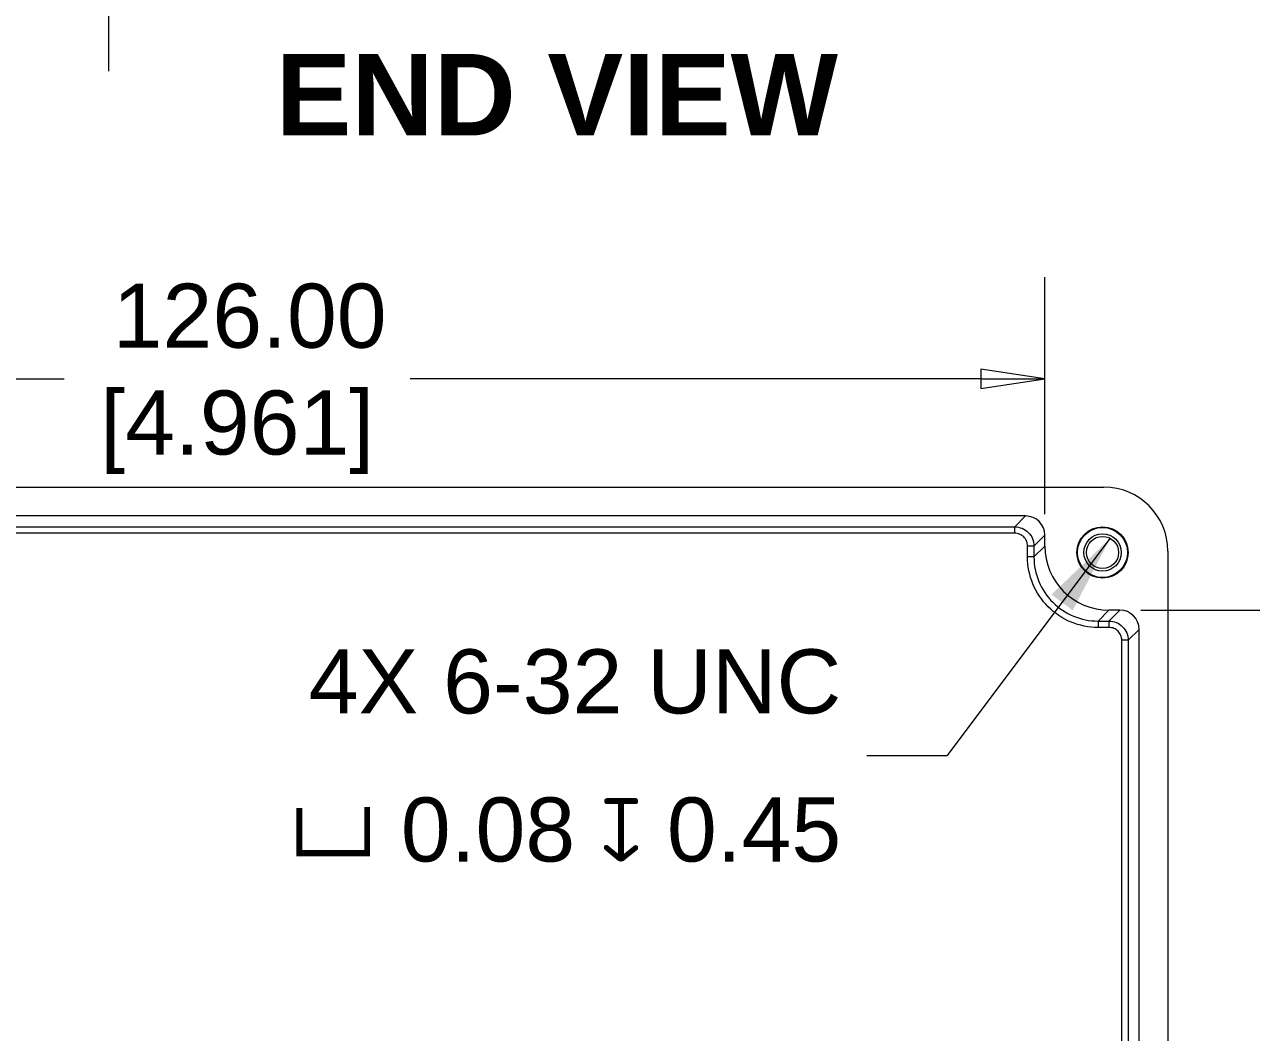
# Model space of a CAD drawing. Header units: millimetres. Extents: x 23 to 674, y 24 to 517.
# Drawn here: x 327.8 to 423.5, y 266.2 to 344.8 of the extents above; entities that cross this region are included whole.
import ezdxf

# ---------------------------------------------------------------- set-up
doc = ezdxf.new("R2010")
doc.units = ezdxf.units.MM
doc.header["$LTSCALE"] = 2.5
for name, color, linetype, lineweight in [('Dimension (ANSI)', 7, 'Continuous', 9), ('Symbol (ANSI)', 7, 'Continuous', 9), ('Visible (ANSI)', 7, 'Continuous', 9), ('Visible Narrow (ANSI)', 7, 'Continuous', 9)]:
    doc.layers.add(name, color=color, linetype=linetype, lineweight=lineweight)
doc.styles.add('Label Text (ANSI)', font='arialbd.ttf')
doc.styles.add('Note Text (ANSI)', font='arial.ttf')
doc.dimstyles.new('Default - mm (ANSI)', dxfattribs={"dimscale": 2.5, "dimtxt": 2, "dimasz": 2, "dimexe": 3.175, "dimexo": 1, "dimgap": 0.8, "dimtad": 0, "dimtih": 1, "dimtoh": 1, "dimrnd": 1e-08, "dimzin": 4, "dimdsep": 46, "dimtxsty": 'Note Text (ANSI)', "dimblk": 'Filled-1', "dimcen": 0.09, "dimdle": 10, "dimclrd": 256, "dimclre": 256, "dimclrt": 256, "dimadec": 1, "dimazin": 0, "dimtfac": 1.524, "dimtofl": 0, "dimtmove": 0, "dimatfit": 3, "dimfxl": 0, "dimtolj": 1, "dimtzin": 0, "dimlwd": -1, "dimlwe": -1, "dimarcsym": 0})
doc.dimstyles.new('Default - mm (ANSI)$7', dxfattribs={"dimscale": 2.5, "dimtxt": 2, "dimasz": 2.5, "dimexe": 3.175, "dimexo": 1, "dimgap": 0.8, "dimtad": 0, "dimtih": 1, "dimtoh": 1, "dimrnd": 1e-08, "dimzin": 4, "dimdsep": 46, "dimtxsty": 'Note Text (ANSI)', "dimblk": 'Filled-1', "dimcen": 0.09, "dimdle": 10, "dimclrd": 256, "dimclre": 256, "dimclrt": 256, "dimadec": 1, "dimazin": 0, "dimtfac": 1.524, "dimtofl": 0, "dimtmove": 0, "dimatfit": 3, "dimfxl": 0, "dimtolj": 1, "dimtzin": 0, "dimlwd": -1, "dimlwe": -1, "dimarcsym": 0})

# ---------------------------------------------------------------- blocks, each defined once
blk = doc.blocks.new('Filled-1')
at = {"color": 0}
for p, q in [((0, 0), (-1, 0.15)), ((-1, 0.15), (-1, -0.15)), ((-1, 0), (0, 0)), ((-1, -0.15), (0, 0))]:
    blk.add_line(p, q, dxfattribs=at)
at = {"color": 0, "flags": 128}
blk.add_lwpolyline([(-1, -0.15), (0, 0), (-1, 0.15), (-1, -0.15)], dxfattribs=at)
at = {"color": 0}
blk.add_solid([(-1, -0.15), (0, 0), (-1, 0.15), (-1, -0.15)], dxfattribs=at)
blk = doc.blocks.new('*D16')
at = {"layer": 'Defpoints', "color": 0, "transparency": 16777216}
for p in [(334.347, 359.068), (295.047, 358.449), (334.347, 349.093)]:
    blk.add_point(p, dxfattribs=at)
at = {"layer": 'Dimension (ANSI)', "transparency": 16777216}
for p, q in [((334.347, 356.568), (334.347, 341.156)), ((295.047, 355.949), (295.047, 341.156)), ((295.047, 349.093), (287.545, 349.093)), ((329.347, 349.093), (300.047, 349.093))]:
    blk.add_line(p, q, dxfattribs=at)
at = {"layer": 'Dimension (ANSI)', "transparency": 16777216, "xscale": 5, "yscale": 5, "zscale": 5, "rotation": 180}
blk.add_blockref('Filled-1', (295.047, 349.093), dxfattribs=at)
at = {"layer": 'Dimension (ANSI)', "transparency": 16777216, "xscale": 5, "yscale": 5, "zscale": 5}
blk.add_blockref('Filled-1', (334.347, 349.093), dxfattribs=at)
at = {"layer": 'Dimension (ANSI)', "transparency": 16777216, "insert": (275.329, 349.093), "char_height": 5, "attachment_point": 5, "style": 'Note Text (ANSI)'}
blk.add_mtext('\\A1; 39.30\\P[1.547]', dxfattribs=at)
blk = doc.blocks.new('*D22')
at = {"layer": 'Defpoints', "color": 0, "transparency": 16777216}
for p in [(407.386, 317.166), (281.386, 304.964), (407.386, 304.111)]:
    blk.add_point(p, dxfattribs=at)
at = {"layer": 'Dimension (ANSI)', "transparency": 16777216}
for p, q in [((281.386, 307.464), (281.386, 325.103)), ((407.386, 306.611), (407.386, 325.103)), ((286.386, 317.166), (330.9, 317.166)), ((402.386, 317.166), (357.871, 317.166))]:
    blk.add_line(p, q, dxfattribs=at)
at = {"layer": 'Dimension (ANSI)', "transparency": 16777216, "xscale": 5, "yscale": 5, "zscale": 5, "rotation": 180}
blk.add_blockref('Filled-1', (281.386, 317.166), dxfattribs=at)
at = {"layer": 'Dimension (ANSI)', "transparency": 16777216, "xscale": 5, "yscale": 5, "zscale": 5}
blk.add_blockref('Filled-1', (407.386, 317.166), dxfattribs=at)
at = {"layer": 'Dimension (ANSI)', "transparency": 16777216, "insert": (344.386, 317.166), "char_height": 5, "attachment_point": 5, "style": 'Note Text (ANSI)'}
blk.add_mtext('\\A1; 126.00\\P[4.961]', dxfattribs=at)
blk = doc.blocks.new('*D25')
at = {"layer": 'Defpoints', "color": 0, "transparency": 16777216}
for p in [(412.384, 299.113), (413.236, 197.113), (435.157, 197.113)]:
    blk.add_point(p, dxfattribs=at)
at = {"layer": 'Dimension (ANSI)', "transparency": 16777216}
for p, q in [((414.884, 299.113), (443.094, 299.113)), ((435.157, 294.113), (435.157, 256.498)), ((435.157, 202.113), (435.157, 237.735)), ((415.736, 197.113), (443.094, 197.113))]:
    blk.add_line(p, q, dxfattribs=at)
at = {"layer": 'Dimension (ANSI)', "transparency": 16777216, "xscale": 5, "yscale": 5, "zscale": 5}
for p, rotation in [((435.157, 299.113), 90), ((435.157, 197.113), 270)]:
    blk.add_blockref('Filled-1', p, dxfattribs=dict(at, rotation=rotation))
at = {"layer": 'Dimension (ANSI)', "transparency": 16777216, "insert": (435.157, 247.117), "char_height": 5, "attachment_point": 5, "style": 'Note Text (ANSI)'}
blk.add_mtext('\\A1; 102.00\\P[4.016]', dxfattribs=at)

msp = doc.modelspace()

# ---------------------------------------------------------------- linework, layer by layer
at = {"layer": 'Visible (ANSI)'}
for p, q in [((276.7841, 308.7132), (411.9875, 308.7132)), ((405.8863, 306.4632), (282.8853, 306.4632)), ((407.3858, 304.1115), (407.3858, 304.9637)), ((416.9858, 303.7149), (416.9858, 192.5115)), ((413.2363, 299.1132), (412.3841, 299.1132)), ((414.7358, 198.6127), (414.7358, 297.6137))]:
    msp.add_line(p, q, dxfattribs=at)
for radius in [2, 1.9651, 1.9551, 1.4564, 1.2556]:
    msp.add_circle((411.8858, 303.6132), radius, dxfattribs=at)
for centre, major_axis, start_param, end_param in [((411.9841, 303.7115), (-3.538, -3.538), 2.3565371, 3.9266482), ((405.8853, 304.9627), (1.0614, 1.0614), 5.4981298, 7.0682409), ((412.3875, 304.1149), (-3.538, -3.538), 5.4981298, 7.0682409), ((413.2353, 297.6127), (1.0614, 1.0614), 5.4981298, 7.0682409)]:
    msp.add_ellipse(centre, major_axis=major_axis, ratio=0.999315, start_param=start_param, end_param=end_param, dxfattribs=at)
at = {"layer": 'Visible Narrow (ANSI)'}
for p, q in [((405.0362, 305.6131), (405.8863, 306.4632)), ((283.7354, 305.6131), (405.0362, 305.6131)), ((405.0362, 305.1133), (405.0362, 305.6131)), ((405.0362, 305.1133), (283.7354, 305.1133)), ((407.3858, 304.9637), (406.5357, 304.1136)), ((406.0359, 303.2614), (406.0359, 304.1136)), ((406.5357, 304.1136), (406.0359, 304.1136)), ((406.5357, 304.1136), (406.5357, 303.2614)), ((406.5357, 303.2614), (407.3858, 304.1115)), ((406.5357, 303.2614), (406.0359, 303.2614)), ((412.3841, 299.1132), (411.534, 298.2631)), ((412.3862, 298.2631), (413.2363, 299.1132)), ((411.534, 298.2631), (412.3862, 298.2631)), ((411.534, 298.2631), (411.534, 297.7633)), ((412.3862, 297.7633), (411.534, 297.7633)), ((412.3862, 298.2631), (412.3862, 297.7633)), ((413.3859, 199.4628), (413.3859, 296.7636)), ((413.8857, 296.7636), (413.3859, 296.7636)), ((414.7358, 297.6137), (413.8857, 296.7636)), ((413.8857, 296.7636), (413.8857, 199.4628))]:
    msp.add_line(p, q, dxfattribs=at)
for points, knots in [([(405.0362, 305.6131), (405.2325, 305.6131), (405.4287, 305.574), (405.7914, 305.4238), (405.9577, 305.3126), (406.2352, 305.0351), (406.3464, 304.8688), (406.4966, 304.5061), (406.5357, 304.31), (406.5357, 304.1136)], [2.3565371, 2.3565371, 2.3565371, 2.3565371, 2.7490649, 2.7490649, 3.1415927, 3.1415927, 3.5341204, 3.5341204, 3.9266482, 3.9266482, 3.9266482, 3.9266482]), ([(406.0359, 304.1136), (406.0359, 304.2445), (406.0099, 304.3753), (405.9598, 304.4962), (405.9097, 304.6171), (405.8357, 304.728), (405.7431, 304.8205), (405.6506, 304.9131), (405.5397, 304.9871), (405.4188, 305.0372), (405.2979, 305.0873), (405.1671, 305.1133), (405.0362, 305.1133)], [2.3565371, 2.3565371, 2.3565371, 2.3565371, 2.7490649, 2.7490649, 2.7490649, 3.1415927, 3.1415927, 3.1415927, 3.5341204, 3.5341204, 3.5341204, 3.9266482, 3.9266482, 3.9266482, 3.9266482]), ([(411.534, 297.7633), (410.814, 297.7633), (410.0946, 297.9064), (408.7647, 298.4571), (408.1549, 298.8646), (407.1372, 299.8823), (406.7297, 300.4921), (406.179, 301.822), (406.0359, 302.5414), (406.0359, 303.2614)], [2.3565371, 2.3565371, 2.3565371, 2.3565371, 2.7490649, 2.7490649, 3.1415927, 3.1415927, 3.5341204, 3.5341204, 3.9266482, 3.9266482, 3.9266482, 3.9266482]), ([(406.5357, 303.2614), (406.5357, 302.6068), (406.6657, 301.9528), (406.916, 301.3483), (407.1663, 300.7438), (407.5367, 300.1893), (407.9993, 299.7267), (408.4619, 299.2641), (409.0164, 298.8937), (409.6209, 298.6434), (410.2254, 298.3931), (410.8794, 298.2631), (411.534, 298.2631)], [2.3565371, 2.3565371, 2.3565371, 2.3565371, 2.7490649, 2.7490649, 2.7490649, 3.1415927, 3.1415927, 3.1415927, 3.5341204, 3.5341204, 3.5341204, 3.9266482, 3.9266482, 3.9266482, 3.9266482]), ([(412.3862, 298.2631), (412.5825, 298.2631), (412.7787, 298.224), (413.1414, 298.0738), (413.3077, 297.9626), (413.5852, 297.6851), (413.6964, 297.5188), (413.8466, 297.1561), (413.8857, 296.96), (413.8857, 296.7636)], [2.3565371, 2.3565371, 2.3565371, 2.3565371, 2.7490649, 2.7490649, 3.1415927, 3.1415927, 3.5341204, 3.5341204, 3.9266482, 3.9266482, 3.9266482, 3.9266482]), ([(413.3859, 296.7636), (413.3859, 296.8945), (413.3599, 297.0253), (413.3098, 297.1462), (413.2597, 297.2671), (413.1857, 297.378), (413.0931, 297.4705), (413.0006, 297.5631), (412.8897, 297.6371), (412.7688, 297.6872), (412.6479, 297.7373), (412.5171, 297.7633), (412.3862, 297.7633)], [2.3565371, 2.3565371, 2.3565371, 2.3565371, 2.7490649, 2.7490649, 2.7490649, 3.1415927, 3.1415927, 3.1415927, 3.5341204, 3.5341204, 3.5341204, 3.9266482, 3.9266482, 3.9266482, 3.9266482])]:
    msp.add_open_spline(points, degree=3, knots=knots, dxfattribs=at)

# ---------------------------------------------------------------- texts
at = {"layer": 'Symbol (ANSI)', "insert": (347.3864, 336.1577), "char_height": 6.35, "attachment_point": 7, "line_spacing_factor": 0.25, "style": 'Label Text (ANSI)'}
msp.add_mtext('END VIEW', dxfattribs=at)
at = {"layer": 'Symbol (ANSI)', "insert": (391.5004, 287.7409), "char_height": 5.0000001, "width": 49.698079, "attachment_point": 6, "line_spacing_factor": 1.386515, "style": 'Note Text (ANSI)'}
msp.add_mtext('{4X 6-32 UNC\\P\\fAIGDT|b0|i0;\\H5.0000;v\\fArial|b0|i0;\\H5.0000; 0.08 \\fAIGDT|b0|i0;\\H5.0000;x\\fArial|b0|i0;\\H5.0000; 0.45}', dxfattribs=at)

# ---------------------------------------------------------------- dimensions: what is measured, and where the dimension line sits
at = {"layer": 'Dimension (ANSI)'}
for base, p1, p2, angle, text, override, picture, middle in [((334.3474, 349.0931), (295.0474, 358.4487), (334.3474, 359.0683), 180, ' <>\\X[1.547]', {"dimgap": 0.8, "dimtih": 0, "dimtoh": 0, "dimdec": 2, "dimpost": '\\X', "dimtol": 0, "dimlim": 0, "dimtp": 0, "dimtm": 0, "dimtdec": 2, "dimatfit": 2}, '*D16', (275.3288, 349.0931)), ((407.3858, 317.166), (281.3858, 304.9637), (407.3858, 304.1115), 180, ' <>\\X[4.961]', {"dimgap": 0.8, "dimtih": 0, "dimtoh": 0, "dimdec": 2, "dimpost": '\\X', "dimtol": 0, "dimlim": 0, "dimtp": 0, "dimtm": 0, "dimtdec": 2, "dimatfit": 1}, '*D22', (344.3858, 317.166)), ((435.1566, 197.1132), (412.3841, 299.1132), (413.2363, 197.1132), 90, ' <>\\X[4.016]', {"dimgap": 0.8, "dimdec": 2, "dimpost": '\\X', "dimtol": 0, "dimlim": 0, "dimtp": 0, "dimtm": 0, "dimtdec": 2, "dimatfit": 1}, '*D25', (435.1566, 247.1167))]:
    dim = msp.add_linear_dim(base=base, p1=p1, p2=p2, angle=angle, text=text, dimstyle='Default - mm (ANSI)', override=override, dxfattribs=at)
    dim.commit()
    dim.dimension.update_dxf_attribs({"geometry": picture, "text_midpoint": middle, "dimtype": 160})

# ---------------------------------------------------------------- leaders
at = {"layer": 'Symbol (ANSI)', "annotation_type": 0, "has_hookline": 1, "hookline_direction": 1, "text_width": 49.4336}
msp.add_leader([(412.4835, 304.7174), (399.7504, 287.7409), (393.5004, 287.7409)], dimstyle='Default - mm (ANSI)$7', override={"dimtad": 0}, dxfattribs=at)

doc.saveas('drawing.dxf')
